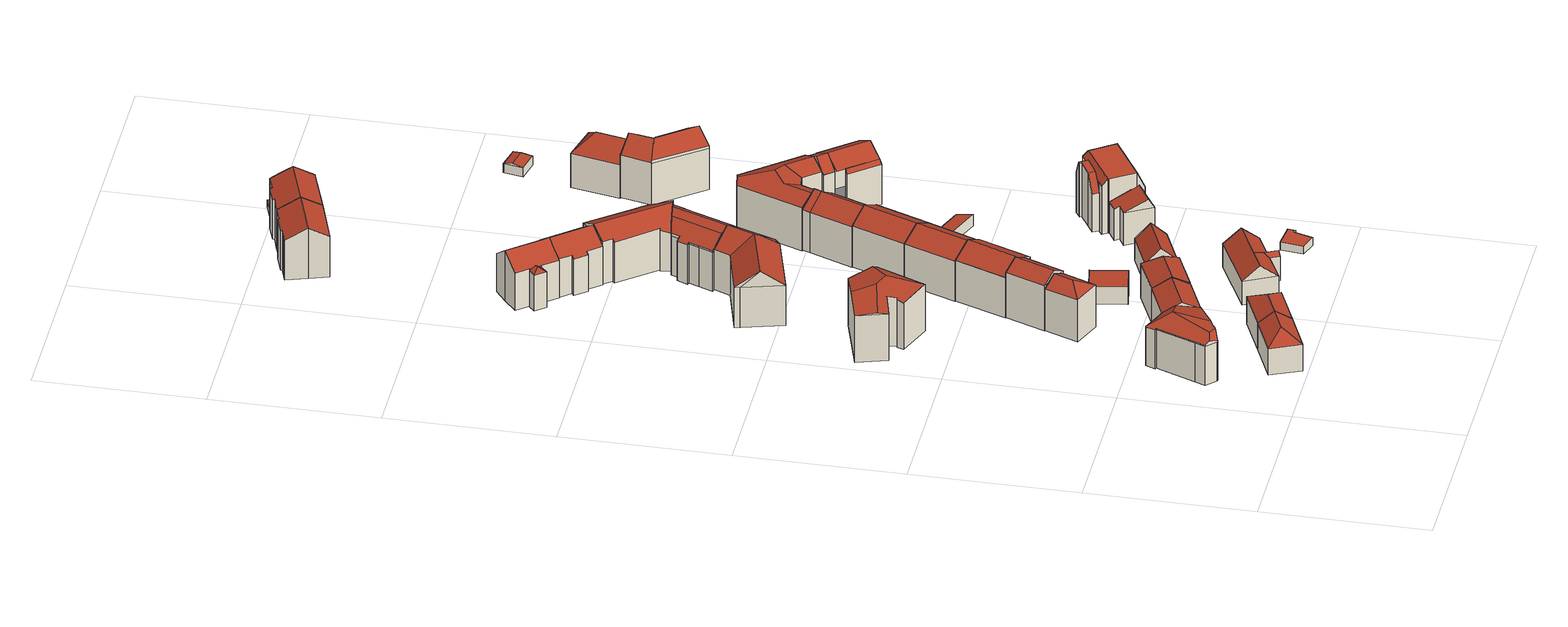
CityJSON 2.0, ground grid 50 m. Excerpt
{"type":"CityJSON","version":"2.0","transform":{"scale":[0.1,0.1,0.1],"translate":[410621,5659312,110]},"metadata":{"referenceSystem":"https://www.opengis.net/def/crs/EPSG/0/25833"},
"CityObjects":{
"building1":{"type":"Building","attributes":{"Dachtyp_tdc":"tdcHipAndGableRoof","Gemeindeschluessel":14612000,"Dachneigung":33.4,"QualitaetDacherkennung":69,"Geometrietyp2DReferenz":"3000","measuredHeight":12.12,"function":"31001_9998","roofType":"5000"},"geometry":[{"type":"Solid","lod":"2","boundaries":[[[[0,1,2,3]],[[1,4,5,2]],[[4,6,7,5]],[[6,0,3,7]],[[4,1,8]],[[0,6,9]],[[1,0,9,8]],[[6,4,8,9]],[[3,2,5,7]]]],"semantics":{"surfaces":[{"type":"WallSurface"},{"type":"RoofSurface"},{"type":"GroundSurface"}],"values":[[0,0,0,0,1,0,1,1,2]]}}]},
"building2":{"type":"Building","attributes":{"Dachtyp_tdc":"tdcFreeFormRoof","Gemeindeschluessel":14612000,"Dachneigung":33.55,"QualitaetDacherkennung":34,"Geometrietyp2DReferenz":"3000","measuredHeight":16.6,"function":"31001_9998","roofType":"5000"},"geometry":[{"type":"Solid","lod":"2","boundaries":[[[[10,11,12,13]],[[11,14,15,12]],[[14,16,17,15]],[[16,18,19,17]],[[18,20,21,19]],[[22,11,23,24,25,26,27]],[[28,22,27,29]],[[30,31,32,33,34]],[[35,36,37,38,39,30,34,26,25]],[[33,40,41,29,27,26,34]],[[14,28,29,41,16]],[[16,41,40,18]],[[18,40,33,32,20]],[[42,31,30,39,43]],[[43,39,38,44]],[[44,38,37,45]],[[45,37,36]],[[20,32,31,42]],[[11,22,28,14]],[[46,24,23,10]],[[35,25,24,46]],[[10,23,11]],[[21,47,48,49,50,51,52,53,13,12,15,17,19]],[[20,42,47,21]],[[42,43,48,47]],[[43,44,49,48]],[[44,45,50,49]],[[45,36,51,50]],[[36,35,52,51]],[[35,46,53,52]],[[46,10,13,53]]]],"semantics":{"surfaces":[{"type":"WallSurface"},{"type":"RoofSurface"},{"type":"GroundSurface"}],"values":[[0,0,0,0,0,1,1,1,1,1,0,0,0,0,0,0,0,0,0,0,0,0,2,0,0,0,0,0,0,0,0]]}}]},
"building3":{"type":"Building","attributes":{"Dachtyp_tdc":"tdcHipAndGableRoof","Gemeindeschluessel":14612000,"Dachneigung":33.02,"QualitaetDacherkennung":75,"Geometrietyp2DReferenz":"3000","measuredHeight":12.19,"function":"31001_9998","roofType":"5000"},"geometry":[{"type":"Solid","lod":"2","boundaries":[[[[6,54,55,56]],[[54,57,58,55]],[[57,0,59,58]],[[0,6,56,59]],[[57,54,60]],[[6,0,61]],[[54,6,61,60]],[[0,57,60,61]],[[56,55,58,59]]]],"semantics":{"surfaces":[{"type":"WallSurface"},{"type":"RoofSurface"},{"type":"GroundSurface"}],"values":[[0,0,0,0,1,0,1,1,2]]}}]},
"building4":{"type":"Building","attributes":{"Dachtyp_tdc":"tdcGableRoof","Gemeindeschluessel":14612000,"Dachneigung":27.95,"QualitaetDacherkennung":67,"Geometrietyp2DReferenz":"3000","measuredHeight":14.85,"function":"31001_9998","roofType":"3100"},"geometry":[{"type":"Solid","lod":"2","boundaries":[[[[62,63,64]],[[65,62,64,66]],[[63,67,66,64]],[[68,69,70,71]],[[67,65,66]],[[62,65,69,68]],[[65,67,70,69]],[[67,63,71,70]],[[63,62,68,71]]]],"semantics":{"surfaces":[{"type":"WallSurface"},{"type":"RoofSurface"},{"type":"GroundSurface"}],"values":[[0,1,1,2,0,0,0,0,0]]}}]},
"building5":{"type":"Building","attributes":{"Dachtyp_tdc":"tdcHipAndGableRoof","Gemeindeschluessel":14612000,"Dachneigung":29.93,"QualitaetDacherkennung":56,"Geometrietyp2DReferenz":"3000","measuredHeight":16.65,"function":"31001_9998","roofType":"5000"},"geometry":[{"type":"Solid","lod":"2","boundaries":[[[[72,73,74,75]],[[73,76,77,74]],[[76,78,79,77]],[[78,72,75,79]],[[76,73,80]],[[72,78,81]],[[73,72,81,80]],[[78,76,80,81]],[[75,74,77,79]]]],"semantics":{"surfaces":[{"type":"WallSurface"},{"type":"RoofSurface"},{"type":"GroundSurface"}],"values":[[0,0,0,0,1,0,1,1,2]]}}]},
"building6":{"type":"Building","attributes":{"Dachtyp_tdc":"tdcFreeFormRoof","Gemeindeschluessel":14612000,"Dachneigung":14.81,"QualitaetDacherkennung":18,"Geometrietyp2DReferenz":"3000","measuredHeight":17.98,"function":"31001_9998","roofType":"5000"},"geometry":[{"type":"Solid","lod":"2","boundaries":[[[[82,83,84,85]],[[83,86,87,84]],[[86,88,89,87]],[[88,90,91,89]],[[90,92,93,91]],[[92,94,95,93]],[[94,96,97,95]],[[96,98,99,97]],[[98,82,85,99]],[[100,101,102,92]],[[98,96,103,104,105]],[[101,100,90,88,86,83,82,105,104]],[[103,94,102,101,104]],[[92,90,100]],[[82,98,105]],[[94,92,102]],[[96,94,103]],[[85,84,87,89,91,93,95,97,99]]]],"semantics":{"surfaces":[{"type":"WallSurface"},{"type":"RoofSurface"},{"type":"GroundSurface"}],"values":[[0,0,0,0,0,0,0,0,0,1,1,1,1,0,0,0,0,2]]}}]},
"building7":{"type":"Building","attributes":{"Dachtyp_tdc":"tdcHipAndGableRoof","Gemeindeschluessel":14612000,"Dachneigung":28.29,"QualitaetDacherkennung":66,"Geometrietyp2DReferenz":"3000","measuredHeight":14.47,"function":"31001_9998","roofType":"5000"},"geometry":[{"type":"Solid","lod":"2","boundaries":[[[[106,107,108,109]],[[107,110,111,108]],[[110,112,113,111]],[[112,106,109,113]],[[110,107,114]],[[106,112,115]],[[107,106,115,114]],[[112,110,114,115]],[[109,108,111,113]]]],"semantics":{"surfaces":[{"type":"WallSurface"},{"type":"RoofSurface"},{"type":"GroundSurface"}],"values":[[0,0,0,0,1,0,1,1,2]]}}]},
"building8":{"type":"Building","attributes":{"Dachtyp_tdc":"tdcGableRoof","Gemeindeschluessel":14612000,"Dachneigung":30.73,"QualitaetDacherkennung":72,"Geometrietyp2DReferenz":"3000","measuredHeight":17.74,"function":"31001_9998","roofType":"3100"},"geometry":[{"type":"Solid","lod":"2","boundaries":[[[[116,117,118,119]],[[117,120,121,118]],[[120,122,123,121]],[[122,116,119,123]],[[120,117,124]],[[116,122,125]],[[117,116,125,124]],[[122,120,124,125]],[[119,118,121,123]]]],"semantics":{"surfaces":[{"type":"WallSurface"},{"type":"RoofSurface"},{"type":"GroundSurface"}],"values":[[0,0,0,0,0,0,1,1,2]]}}]},
"building9":{"type":"Building","attributes":{"Dachtyp_tdc":"tdcPolyFlatRoof","Gemeindeschluessel":14612000,"Dachneigung":3.08,"QualitaetDacherkennung":82,"Geometrietyp2DReferenz":"3000","measuredHeight":6.21,"function":"31001_9998","roofType":"2100"},"geometry":[{"type":"Solid","lod":"2","boundaries":[[[[126,127,128,129]],[[127,130,131,128]],[[130,132,133,131]],[[132,134,135,133]],[[134,136,137,135]],[[136,138,139,137]],[[138,126,129,139]],[[138,136,134,132,130,127,126]],[[129,128,131,133,135,137,139]]]],"semantics":{"surfaces":[{"type":"WallSurface"},{"type":"RoofSurface"},{"type":"GroundSurface"}],"values":[[0,0,0,0,0,0,0,1,2]]}}]},
"building10":{"type":"Building","attributes":{"Dachtyp_tdc":"tdcFreeFormRoof","Gemeindeschluessel":14612000,"Dachneigung":27.93,"QualitaetDacherkennung":67,"Geometrietyp2DReferenz":"3000","measuredHeight":16.83,"function":"31001_9998","roofType":"5000"},"geometry":[{"type":"Solid","lod":"2","boundaries":[[[[140,141,142,143]],[[141,144,145,142]],[[144,146,147,145]],[[146,148,149,147]],[[148,140,143,149]],[[150,151,152,153,154]],[[153,152,146,155]],[[144,155,146]],[[141,154,153,155,144]],[[140,150,154,141]],[[148,151,150,140]],[[146,152,151,148]],[[143,142,145,147,149]]]],"semantics":{"surfaces":[{"type":"WallSurface"},{"type":"RoofSurface"},{"type":"GroundSurface"}],"values":[[0,0,0,0,0,1,1,0,0,0,0,0,2]]}}]},
"building11":{"type":"Building","attributes":{"Dachtyp_tdc":"tdcFreeFormRoof","Gemeindeschluessel":14612000,"Dachneigung":38.77,"QualitaetDacherkennung":65,"Geometrietyp2DReferenz":"3000","measuredHeight":12.15,"function":"31001_9998","roofType":"5000"},"geometry":[{"type":"Solid","lod":"2","boundaries":[[[[156,157,158,159]],[[157,160,161,158]],[[160,162,163,161]],[[162,164,165,163]],[[164,166,167,165]],[[166,168,169,167]],[[168,170,171,169]],[[170,156,159,171]],[[172,170,168]],[[173,174,172,168,166]],[[173,166,164]],[[175,174,173,164,162]],[[176,175,162,160]],[[176,160,157]],[[174,175,176,157,156]],[[172,174,156,170]],[[159,158,161,163,165,167,169,171]]]],"semantics":{"surfaces":[{"type":"WallSurface"},{"type":"RoofSurface"},{"type":"GroundSurface"}],"values":[[0,0,0,0,0,0,0,0,0,1,0,1,1,0,1,1,2]]}}]},
"building12":{"type":"Building","attributes":{"Dachtyp_tdc":"tdcPolyFlatRoof","Gemeindeschluessel":14612000,"Dachneigung":4.26,"QualitaetDacherkennung":83,"Geometrietyp2DReferenz":"3000","measuredHeight":2.55,"function":"31001_9998","roofType":"2100"},"geometry":[{"type":"Solid","lod":"2","boundaries":[[[[177,178,179,180]],[[178,181,182,179]],[[181,183,184,182]],[[183,185,186,184]],[[185,177,180,186]],[[185,183,181,178,177]],[[180,179,182,184,186]]]],"semantics":{"surfaces":[{"type":"WallSurface"},{"type":"RoofSurface"},{"type":"GroundSurface"}],"values":[[0,0,0,0,0,1,2]]}}]},
"building13":{"type":"Building","attributes":{"Dachtyp_tdc":"tdcFreeFormRoof","Gemeindeschluessel":14612000,"Dachneigung":34.6,"QualitaetDacherkennung":43,"Geometrietyp2DReferenz":"3000","measuredHeight":18.23,"function":"31001_9998","roofType":"5000"},"geometry":[{"type":"Solid","lod":"2","boundaries":[[[[187,188,189,190]],[[188,191,192,189]],[[191,193,194,192]],[[193,195,196,194]],[[195,197,198,196]],[[197,199,200,198]],[[199,201,202,200]],[[201,187,190,202]],[[201,203,187]],[[203,201,199]],[[204,205,203,199,197]],[[204,197,195]],[[206,207,205,204,195,193]],[[206,193,191]],[[207,206,191,188]],[[203,205,207,188,187]],[[190,189,192,194,196,198,200,202]]]],"semantics":{"surfaces":[{"type":"WallSurface"},{"type":"RoofSurface"},{"type":"GroundSurface"}],"values":[[0,0,0,0,0,0,0,0,0,0,1,1,1,0,1,1,2]]}}]},
"building14":{"type":"Building","attributes":{"Dachtyp_tdc":"tdcGableRoof","Gemeindeschluessel":14612000,"Dachneigung":44.92,"QualitaetDacherkennung":70,"Geometrietyp2DReferenz":"3000","measuredHeight":11.71,"function":"31001_9998","roofType":"3100"},"geometry":[{"type":"Solid","lod":"2","boundaries":[[[[208,209,210,211]],[[209,212,213,210]],[[212,214,215,213]],[[214,208,211,215]],[[212,209,216]],[[208,214,217]],[[209,208,217,216]],[[214,212,216,217]],[[211,210,213,215]]]],"semantics":{"surfaces":[{"type":"WallSurface"},{"type":"RoofSurface"},{"type":"GroundSurface"}],"values":[[0,0,0,0,0,0,1,1,2]]}}]},
"building15":{"type":"Building","attributes":{"Dachtyp_tdc":"tdcGableRoof","Gemeindeschluessel":14612000,"Dachneigung":28.31,"QualitaetDacherkennung":84,"Geometrietyp2DReferenz":"3000","measuredHeight":16.74,"function":"31001_9998","roofType":"3100"},"geometry":[{"type":"Solid","lod":"2","boundaries":[[[[218,148,219,220]],[[148,221,222,219]],[[221,223,224,222]],[[223,218,220,224]],[[221,148,225]],[[218,223,226]],[[148,218,226,225]],[[223,221,225,226]],[[220,219,222,224]]]],"semantics":{"surfaces":[{"type":"WallSurface"},{"type":"RoofSurface"},{"type":"GroundSurface"}],"values":[[0,0,0,0,0,0,1,1,2]]}}]},
"building16":{"type":"Building","attributes":{"Gemeindeschluessel":14612000,"Geometrietyp2DReferenz":"3000","function":"31001_9998","roofType":"9999"},"children":["building16-1","building16-2"]},
"building16-1":{"type":"BuildingPart","attributes":{"Dachtyp_tdc":"tdcHipAndGableRoof","Dachneigung":31.52,"QualitaetDacherkennung":67,"Geometrietyp2DReferenz":"3000","measuredHeight":13.16,"roofType":"5000"},"parents":["building16"],"geometry":[{"type":"MultiSurface","lod":"2","boundaries":[[[227,228,229,230]],[[228,231,232,229]],[[231,233,234,232]],[[231,228,235]],[[228,227,236,237,235]],[[233,231,235,237,238]],[[230,229,232,234]]],"semantics":{"surfaces":[{"type":"WallSurface"},{"type":"RoofSurface"},{"type":"GroundSurface"}],"values":[0,0,0,1,1,1,2]}}]},
"building16-2":{"type":"BuildingPart","attributes":{"Dachtyp_tdc":"tdcGableRoof","Dachneigung":37.47,"QualitaetDacherkennung":76,"Geometrietyp2DReferenz":"3000","measuredHeight":16.83,"roofType":"3100"},"parents":["building16"],"geometry":[{"type":"MultiSurface","lod":"2","boundaries":[[[239,234,233]],[[239,240,241,234]],[[240,242,243,241]],[[242,244,245,243]],[[244,246,247,245]],[[246,248,249,247]],[[248,250,251,249]],[[250,252,230,251]],[[234,241,243,245,247,249,251,230]],[[252,227,230]],[[248,246,244,242]],[[242,240,239,238,236,252,250,248]]],"semantics":{"surfaces":[{"type":"WallSurface"},{"type":"GroundSurface"},{"type":"RoofSurface"}],"values":[0,0,0,0,0,0,0,0,1,0,2,2]}}]},
"building17":{"type":"Building","attributes":{"Gemeindeschluessel":14612000,"Dachneigung":90,"Dachorientierung":0,"MittlereTraufHoehe":116.15,"QualitaetDacherkennung":95,"ObjektHoehe":2.66,"BodenHoehe":113.49,"Geometrietyp2DReferenz":"3000","AbsoluteHoehe":116.15,"Dachflaeche":44.88,"measuredHeight":2.66,"function":"31001_9998","roofType":"1000","storeysAboveGround":1},"geometry":[{"type":"MultiSurface","lod":"2","boundaries":[[[253,254,255,256]],[[254,257,258,255]],[[257,259,260,258]],[[259,261,262,260]],[[261,263,264,262]],[[263,253,256,264]],[[263,261,259,257,254,253]],[[256,255,258,260,262,264]]],"semantics":{"surfaces":[{"type":"WallSurface"},{"type":"RoofSurface"},{"type":"GroundSurface"}],"values":[0,0,0,0,0,0,1,2]}}]},
"building18":{"type":"Building","attributes":{"Dachtyp_tdc":"tdcFreeFormRoof","Gemeindeschluessel":14612000,"Dachneigung":30.37,"QualitaetDacherkennung":83,"Geometrietyp2DReferenz":"3000","measuredHeight":17.14,"function":"31001_9998","roofType":"5000"},"geometry":[{"type":"Solid","lod":"2","boundaries":[[[[265,218,266,267]],[[218,268,269,266]],[[268,270,271,269]],[[270,265,267,271]],[[265,272,273,218]],[[273,272,270,268]],[[268,218,273]],[[265,270,272]],[[267,266,269,271]]]],"semantics":{"surfaces":[{"type":"WallSurface"},{"type":"RoofSurface"},{"type":"GroundSurface"}],"values":[[0,0,0,0,1,1,0,0,2]]}}]},
"building19":{"type":"Building","attributes":{"Gemeindeschluessel":14612000,"Dachtyp_tdc":"tdcFreeFormRoof","Dachneigung":34.22,"QualitaetDacherkennung":76,"Geometrietyp2DReferenz":"3000","measuredHeight":16.66,"function":"31001_9998","roofType":"5000"},"geometry":[{"type":"Solid","lod":"2","boundaries":[[[[274,275,276,277]],[[275,278,279,276]],[[278,280,281,279]],[[280,282,283,281]],[[282,284,285,283]],[[284,286,287,285]],[[286,288,289,287]],[[288,274,277,289]],[[275,274,288,286,284,290,291,278]],[[290,282,280,291]],[[280,278,291]],[[284,282,290]],[[277,276,279,281,283,285,287,289]]]],"semantics":{"surfaces":[{"type":"WallSurface"},{"type":"RoofSurface"},{"type":"GroundSurface"}],"values":[[0,0,0,0,0,0,0,0,1,1,0,0,2]]}}]},
"building20":{"type":"Building","attributes":{"Dachtyp_tdc":"tdcFreeFormRoof","Gemeindeschluessel":14612000,"Dachneigung":32.09,"QualitaetDacherkennung":56,"Geometrietyp2DReferenz":"3000","measuredHeight":16.91,"function":"31001_9998","roofType":"5000"},"geometry":[{"type":"Solid","lod":"2","boundaries":[[[[292,293,294,295]],[[293,296,297,294]],[[296,298,299,297]],[[298,300,301,299]],[[300,302,303,301]],[[302,304,305,303]],[[304,306,307,305]],[[306,308,309,307]],[[308,310,311,309]],[[310,312,313,311]],[[312,314,315,313]],[[314,316,317,315]],[[316,318,319,317]],[[318,320,321,319]],[[320,322,323,321]],[[322,324,325,323]],[[324,326,327,325]],[[326,292,295,327]],[[328,329,298,296,330,331,332,333,334,335,336]],[[337,338,339,340,193,341,342,343]],[[339,344,335,334,340]],[[306,335,344,308]],[[308,344,339,310]],[[314,337,343,316]],[[316,343,342,318]],[[318,342,341,320]],[[320,341,193,322]],[[322,193,340,334,333,324]],[[310,339,338,312]],[[312,338,337,314]],[[304,336,335,306]],[[324,333,332,326]],[[326,332,331,292]],[[292,331,330,293]],[[293,330,296]],[[300,329,328,302]],[[298,329,300]],[[302,328,336,304]],[[295,294,297,299,301,303,305,307,309,311,313,315,317,319,321,323,325,327]]]],"semantics":{"surfaces":[{"type":"WallSurface"},{"type":"RoofSurface"},{"type":"GroundSurface"}],"values":[[0,0,0,0,0,0,0,0,0,0,0,0,0,0,0,0,0,0,1,1,1,0,0,0,0,0,0,0,0,0,0,0,0,0,0,0,0,0,2]]}}]},
"building21":{"type":"Building","attributes":{"Dachtyp_tdc":"tdcFreeFormRoof","Gemeindeschluessel":14612000,"Dachneigung":22.14,"QualitaetDacherkennung":55,"Geometrietyp2DReferenz":"3000","measuredHeight":13.79,"function":"31001_9998","roofType":"5000"},"geometry":[{"type":"Solid","lod":"2","boundaries":[[[[345,346,347,348]],[[346,349,350,347]],[[349,351,352,350]],[[351,353,354,352]],[[353,355,356,354]],[[355,357,358,356]],[[357,359,360,358]],[[359,345,348,360]],[[346,345,359,357,361,362]],[[362,361,355,353,351,349]],[[349,346,362]],[[357,355,361]],[[348,347,350,352,354,356,358,360]]]],"semantics":{"surfaces":[{"type":"WallSurface"},{"type":"RoofSurface"},{"type":"GroundSurface"}],"values":[[0,0,0,0,0,0,0,0,1,1,0,0,2]]}}]},
"building22":{"type":"Building","attributes":{"Dachtyp_tdc":"tdcFreeFormRoof","Gemeindeschluessel":14612000,"Dachneigung":27.54,"QualitaetDacherkennung":57,"Geometrietyp2DReferenz":"3000","measuredHeight":17.07,"function":"31001_9998","roofType":"5000"},"geometry":[{"type":"Solid","lod":"2","boundaries":[[[[363,364,365,366]],[[364,367,368,365]],[[367,369,370,368]],[[369,371,372,370]],[[371,373,374,372]],[[373,375,376,374]],[[375,377,378,376]],[[377,379,380,378]],[[379,381,382,380]],[[381,383,384,382]],[[383,385,386,384]],[[385,387,388,386]],[[387,363,366,388]],[[373,371,369,389,390,381,379,377,375]],[[364,363,387,385,383,390,389,367]],[[369,367,389]],[[383,381,390]],[[366,365,368,370,372,374,376,378,380,382,384,386,388]]]],"semantics":{"surfaces":[{"type":"WallSurface"},{"type":"RoofSurface"},{"type":"GroundSurface"}],"values":[[0,0,0,0,0,0,0,0,0,0,0,0,0,1,1,0,0,2]]}}]},
"building23":{"type":"Building","attributes":{"Gemeindeschluessel":14612000,"Geometrietyp2DReferenz":"3000","function":"31001_9998","roofType":"9999"},"children":["building23-1","building23-2"]},
"building23-1":{"type":"BuildingPart","attributes":{"Dachtyp_tdc":"tdcGableRoof","Dachneigung":31.13,"QualitaetDacherkennung":60,"Geometrietyp2DReferenz":"3000","measuredHeight":17.16,"roofType":"3100"},"parents":["building23"],"geometry":[{"type":"MultiSurface","lod":"2","boundaries":[[[391,392,393,394]],[[392,395,396,393]],[[392,391,397]],[[391,398,399,400,397]],[[395,392,397,400,401,402]],[[403,394,393,396]],[[391,394,403,398]]],"semantics":{"surfaces":[{"type":"WallSurface"},{"type":"RoofSurface"},{"type":"GroundSurface"}],"values":[0,0,0,1,1,2,0]}}]},
"building23-2":{"type":"BuildingPart","attributes":{"Dachtyp_tdc":"tdcGableRoof","Dachneigung":31.51,"QualitaetDacherkennung":77,"Geometrietyp2DReferenz":"3000","measuredHeight":17.15,"roofType":"3100"},"parents":["building23"],"geometry":[{"type":"MultiSurface","lod":"2","boundaries":[[[404,405,406,407]],[[405,398,403,406]],[[408,409,410,396,395]],[[409,404,407,410]],[[411,412,401,399,413,414]],[[405,413,399,398]],[[404,414,413,405]],[[409,411,414,404]],[[408,412,411,409]],[[407,406,403,396,410]]],"semantics":{"surfaces":[{"type":"WallSurface"},{"type":"RoofSurface"},{"type":"GroundSurface"}],"values":[0,0,0,0,1,1,0,0,0,2]}}]},
"building24":{"type":"Building","attributes":{"Dachtyp_tdc":"tdcPolyFlatRoof","Gemeindeschluessel":14612000,"Dachneigung":3.31,"QualitaetDacherkennung":75,"Geometrietyp2DReferenz":"3000","measuredHeight":3.81,"function":"31001_9998","roofType":"2100"},"geometry":[{"type":"Solid","lod":"2","boundaries":[[[[415,416,417,418]],[[416,419,420,417]],[[419,421,422,420]],[[421,415,418,422]],[[421,419,416,415]],[[418,417,420,422]]]],"semantics":{"surfaces":[{"type":"WallSurface"},{"type":"RoofSurface"},{"type":"GroundSurface"}],"values":[[0,0,0,0,1,2]]}}]},
"building25":{"type":"Building","attributes":{"Gemeindeschluessel":14612000,"Geometrietyp2DReferenz":"3000","function":"31001_9998","roofType":"9999"},"children":["building25-1","building25-2"]},
"building25-1":{"type":"BuildingPart","attributes":{"Dachtyp_tdc":"tdcCutGableRoof","Dachneigung":2,"QualitaetDacherkennung":59,"Geometrietyp2DReferenz":"3000","measuredHeight":18.13,"roofType":"9999"},"parents":["building25"],"geometry":[{"type":"MultiSurface","lod":"2","boundaries":[[[423,424,425,426]],[[424,427,425]],[[428,429,430,431,432]],[[429,433,434,430]],[[433,435,436,434]],[[435,437,438,436]],[[437,439,440,438]],[[439,441,442,440]],[[441,443,444,442]],[[443,445,446,444]],[[445,423,426,446]],[[441,439,437,435,433]],[[429,428,447,448,449,450,424,423,445]],[[433,429,445,443,441]],[[426,425,451,452,431,430,434,436,438,440,442,444,446]]],"semantics":{"surfaces":[{"type":"WallSurface"},{"type":"RoofSurface"},{"type":"GroundSurface"}],"values":[0,0,0,0,0,0,0,0,0,0,0,1,1,1,2]}}]},
"building25-2":{"type":"BuildingPart","attributes":{"Dachtyp_tdc":"tdcCutGableRoof","Dachneigung":69.18,"QualitaetDacherkennung":26,"Geometrietyp2DReferenz":"3000","measuredHeight":17.78,"roofType":"9999"},"parents":["building25"],"geometry":[{"type":"MultiSurface","lod":"2","boundaries":[[[453,454,455,456]],[[454,457,458,455]],[[457,459,460,458]],[[459,432,431,460]],[[427,461,462,425]],[[461,463,464,462]],[[463,465,466,464]],[[465,467,468,466]],[[467,453,456,468]],[[463,461,427,450,469]],[[470,447,432,459,457,454,453]],[[469,470,453,467,465,463]],[[456,455,458,460,431,452,451,425,462,464,466,468]]],"semantics":{"surfaces":[{"type":"WallSurface"},{"type":"RoofSurface"},{"type":"GroundSurface"}],"values":[0,0,0,0,0,0,0,0,0,1,1,1,2]}}]},
"building26":{"type":"Building","attributes":{"Dachtyp_tdc":"tdcGableRoof","Gemeindeschluessel":14612000,"Dachneigung":27.38,"QualitaetDacherkennung":75,"Geometrietyp2DReferenz":"3000","measuredHeight":16.71,"function":"31001_9998","roofType":"3100"},"geometry":[{"type":"Solid","lod":"2","boundaries":[[[[471,472,473,474]],[[472,475,476,473]],[[475,477,478,476]],[[477,479,480,478]],[[479,481,482,480]],[[481,483,484,482]],[[483,485,486,484]],[[485,487,488,486]],[[487,489,490,488]],[[489,491,492,490]],[[491,493,494,492]],[[493,471,474,494]],[[489,487,485,483,481,479,477,475,472,471]],[[471,493,491,489]],[[474,473,476,478,480,482,484,486,488,490,492,494]]]],"semantics":{"surfaces":[{"type":"WallSurface"},{"type":"RoofSurface"},{"type":"GroundSurface"}],"values":[[0,0,0,0,0,0,0,0,0,0,0,0,1,1,2]]}}]},
"building27":{"type":"Building","attributes":{"Dachtyp_tdc":"tdcFreeFormRoof","Gemeindeschluessel":14612000,"Dachneigung":24.98,"QualitaetDacherkennung":37,"Geometrietyp2DReferenz":"3000","measuredHeight":17.89,"function":"31001_9998","roofType":"5000"},"geometry":[{"type":"Solid","lod":"2","boundaries":[[[[495,496,497,498]],[[496,499,500,497]],[[499,501,502,500]],[[501,503,504,502]],[[503,505,506,504]],[[505,507,508,506]],[[507,509,510,508]],[[509,495,498,510]],[[511,509,507]],[[512,513,514,511,507,505]],[[512,505,503]],[[513,512,503,501]],[[515,514,513,501,499]],[[516,515,499,496]],[[516,496,495]],[[511,514,515,516,495,509]],[[498,497,500,502,504,506,508,510]]]],"semantics":{"surfaces":[{"type":"WallSurface"},{"type":"RoofSurface"},{"type":"GroundSurface"}],"values":[[0,0,0,0,0,0,0,0,0,1,0,1,1,1,0,1,2]]}}]},
"building28":{"type":"Building","attributes":{"Gemeindeschluessel":14612000,"Geometrietyp2DReferenz":"3000","function":"31001_9998","roofType":"9999"},"children":["building28-1","building28-2","building28-3"]},
"building28-1":{"type":"BuildingPart","attributes":{"Dachtyp_tdc":"tdcGableRoof","Dachneigung":30.24,"QualitaetDacherkennung":66,"Geometrietyp2DReferenz":"3000","measuredHeight":17.59,"roofType":"3100"},"parents":["building28"],"geometry":[{"type":"MultiSurface","lod":"2","boundaries":[[[517,518,519,520]],[[518,521,522,519]],[[521,523,524,522]],[[525,517,520,526]],[[525,527,528,529,530,531,532]],[[521,530,529,533,534,523]],[[517,532,531,518]],[[525,532,517]],[[518,531,530,521]],[[520,519,522,524,526]]],"semantics":{"surfaces":[{"type":"WallSurface"},{"type":"RoofSurface"},{"type":"GroundSurface"}],"values":[0,0,0,0,1,1,0,0,0,2]}}]},
"building28-2":{"type":"BuildingPart","attributes":{"Dachtyp_tdc":"tdcGableRoof","Dachneigung":30.03,"QualitaetDacherkennung":69,"Geometrietyp2DReferenz":"3000","measuredHeight":17.49,"roofType":"3100"},"parents":["building28"],"geometry":[{"type":"MultiSurface","lod":"2","boundaries":[[[535,536,537,524,523]],[[536,538,539,537]],[[538,536,540]],[[541,542,538,540,533,528]],[[536,535,533,540]],[[539,543,544,526,524,537]]],"semantics":{"surfaces":[{"type":"WallSurface"},{"type":"RoofSurface"},{"type":"GroundSurface"}],"values":[0,0,0,1,1,2]}}]},
"building28-3":{"type":"BuildingPart","attributes":{"Dachtyp_tdc":"tdcPolyFlatRoof","Dachneigung":48.02,"QualitaetDacherkennung":39,"Geometrietyp2DReferenz":"3000","measuredHeight":14.51,"roofType":"2100"},"parents":["building28"],"geometry":[{"type":"MultiSurface","lod":"2","boundaries":[[[545,546,542,543,547]],[[548,549,539,538]],[[548,545,547,549]],[[548,538,546,545]],[[547,543,539,549]]],"semantics":{"surfaces":[{"type":"WallSurface"},{"type":"RoofSurface"},{"type":"GroundSurface"}],"values":[0,0,0,1,2]}}]},
"building29":{"type":"Building","attributes":{"Dachtyp_tdc":"tdcGableRoof","Gemeindeschluessel":14612000,"Dachneigung":27.87,"QualitaetDacherkennung":69,"Geometrietyp2DReferenz":"3000","measuredHeight":16.84,"function":"31001_9998","roofType":"3100"},"geometry":[{"type":"Solid","lod":"2","boundaries":[[[[550,551,552,553]],[[551,554,555,552]],[[554,556,557,555]],[[556,558,559,557]],[[558,560,561,559]],[[560,562,563,561]],[[562,564,565,563]],[[564,566,567,565]],[[566,491,568,567]],[[491,569,570,568]],[[569,487,571,570]],[[487,572,573,571]],[[572,550,553,573]],[[569,491,566,564,562]],[[562,560,558,556,554,551,550,572,487,569]],[[553,552,555,557,559,561,563,565,567,568,570,571,573]]]],"semantics":{"surfaces":[{"type":"WallSurface"},{"type":"RoofSurface"},{"type":"GroundSurface"}],"values":[[0,0,0,0,0,0,0,0,0,0,0,0,0,1,1,2]]}}]},
"building30":{"type":"Building","attributes":{"Dachtyp_tdc":"tdcPolyFlatRoof","Gemeindeschluessel":14612000,"Dachneigung":3.37,"QualitaetDacherkennung":67,"Geometrietyp2DReferenz":"3000","measuredHeight":2.73,"function":"31001_9998","roofType":"2100"},"geometry":[{"type":"Solid","lod":"2","boundaries":[[[[574,575,576,577]],[[575,578,579,576]],[[578,580,581,579]],[[580,574,577,581]],[[580,578,575,574]],[[577,576,579,581]]]],"semantics":{"surfaces":[{"type":"WallSurface"},{"type":"RoofSurface"},{"type":"GroundSurface"}],"values":[[0,0,0,0,1,2]]}}]},
"building31":{"type":"Building","attributes":{"Gemeindeschluessel":14612000,"Geometrietyp2DReferenz":"3000","function":"31001_9998","roofType":"9999"},"children":["building31-1","building31-2"]},
"building31-1":{"type":"BuildingPart","attributes":{"Dachtyp_tdc":"tdcPolyFlatRoof","Dachneigung":4.97,"QualitaetDacherkennung":80,"Geometrietyp2DReferenz":"3000","measuredHeight":2.73,"roofType":"2100"},"parents":["building31"],"geometry":[{"type":"MultiSurface","lod":"2","boundaries":[[[582,574,583,584]],[[574,580,585,586,583]],[[587,582,584,588,589]],[[587,580,574,582]],[[584,583,586,588]]],"semantics":{"surfaces":[{"type":"WallSurface"},{"type":"RoofSurface"},{"type":"GroundSurface"}],"values":[0,0,0,1,2]}}]},
"building31-2":{"type":"BuildingPart","attributes":{"Dachtyp_tdc":"tdcPolyFlatRoof","Dachneigung":3.04,"QualitaetDacherkennung":80,"Geometrietyp2DReferenz":"3000","measuredHeight":2.71,"roofType":"2100"},"parents":["building31"],"geometry":[{"type":"MultiSurface","lod":"2","boundaries":[[[585,590,591,586]],[[590,592,593,591]],[[592,594,595,593]],[[594,596,597,595]],[[596,598,599,597]],[[598,589,588,599]],[[589,598,596,594,592,590,585]],[[586,591,593,595,597,599,588]]],"semantics":{"surfaces":[{"type":"WallSurface"},{"type":"RoofSurface"},{"type":"GroundSurface"}],"values":[0,0,0,0,0,0,1,2]}}]},
"building32":{"type":"Building","attributes":{"Gemeindeschluessel":14612000,"Geometrietyp2DReferenz":"3000","function":"31001_9998","roofType":"9999"},"children":["building32-1","building32-2"]},
"building32-1":{"type":"BuildingPart","attributes":{"Dachtyp_tdc":"tdcGableRoof","Dachneigung":32.99,"QualitaetDacherkennung":72,"Geometrietyp2DReferenz":"3000","measuredHeight":18.02,"roofType":"3100"},"parents":["building32"],"geometry":[{"type":"MultiSurface","lod":"2","boundaries":[[[600,601,602,603,604]],[[601,605,606,602]],[[605,607,608,606]],[[605,601,609]],[[601,600,610,611,609]],[[607,605,609,611,612,613]],[[603,602,606,608]]],"semantics":{"surfaces":[{"type":"WallSurface"},{"type":"RoofSurface"},{"type":"GroundSurface"}],"values":[0,0,0,0,1,1,2]}}]},
"building32-2":{"type":"BuildingPart","attributes":{"Dachtyp_tdc":"tdcGableRoof","Dachneigung":30.43,"QualitaetDacherkennung":76,"Geometrietyp2DReferenz":"3000","measuredHeight":17.94,"roofType":"3100"},"parents":["building32"],"geometry":[{"type":"MultiSurface","lod":"2","boundaries":[[[614,604,603,615]],[[616,617,618,608,607]],[[617,619,620,618]],[[619,614,615,620]],[[621,622,619,623,624,612]],[[625,622,621,610,626]],[[614,625,626,600,604]],[[619,622,625,614]],[[616,624,623,617]],[[617,623,619]],[[615,603,608,618,620]]],"semantics":{"surfaces":[{"type":"WallSurface"},{"type":"RoofSurface"},{"type":"GroundSurface"}],"values":[0,0,0,0,1,1,0,0,0,0,2]}}]},
"building33":{"type":"Building","attributes":{"Dachtyp_tdc":"tdcHipAndGableRoof","Gemeindeschluessel":14612000,"Dachneigung":38.94,"QualitaetDacherkennung":79,"Geometrietyp2DReferenz":"3000","measuredHeight":16.08,"function":"31001_9998","roofType":"5000"},"geometry":[{"type":"Solid","lod":"2","boundaries":[[[[627,628,629,630]],[[628,631,632,629]],[[631,633,634,632]],[[633,635,636,634]],[[635,637,638,636]],[[637,639,640,638]],[[639,641,642,640]],[[641,643,644,642]],[[643,627,630,644]],[[639,637,645]],[[637,635,633,645]],[[633,631,628,627,643,641,639,645]],[[630,629,632,634,636,638,640,642,644]]]],"semantics":{"surfaces":[{"type":"WallSurface"},{"type":"RoofSurface"},{"type":"GroundSurface"}],"values":[[0,0,0,0,0,0,0,0,0,1,1,1,2]]}}]},
"building34":{"type":"Building","attributes":{"Dachtyp_tdc":"tdcHipAndGableRoof","Gemeindeschluessel":14612000,"Dachneigung":13.7,"QualitaetDacherkennung":62,"Geometrietyp2DReferenz":"3000","measuredHeight":3.78,"function":"31001_9998","roofType":"5000"},"geometry":[{"type":"Solid","lod":"2","boundaries":[[[[646,647,648,649]],[[647,650,651,648]],[[650,652,653,651]],[[652,646,649,653]],[[650,647,654]],[[646,652,655]],[[647,646,655,654]],[[652,650,654,655]],[[649,648,651,653]]]],"semantics":{"surfaces":[{"type":"WallSurface"},{"type":"RoofSurface"},{"type":"GroundSurface"}],"values":[[0,0,0,0,1,0,1,1,2]]}}]}
},
"vertices":[
[309,61,127],[183,6,127],[183,6,39],[309,61,39],[143,97,127],[143,97,39],[269,152,127],[269,152,39],[211,73,160],[289,107,160],
[170,426,164],[213,413,164],[213,413,35],[170,426,35],[258,312,164],[258,312,35],[129,250,164],[129,250,35],[131,248,164],[131,248,35],[95,231,164],[95,231,35],[228,378,183],[170,426,166],[171,428,165],[132,444,165],[164,374,201],[169,373,201],[258,312,165],[155,263,192],[75,250,177],[93,233,167],[95,231,165],[122,244,190],[97,254,190],[132,444,164],[120,414,164],[124,412,167],[76,292,168],[64,261,168],[131,248,190],[129,250,190],[93,233,164],[64,261,164],[76,292,164],[124,412,164],[171,428,164],[93,233,35],[64,261,35],[76,292,35],[124,412,35],[120,414,35],[132,444,35],[171,428,35],
[396,208,127],[396,208,38],[269,152,38],[437,117,126],[437,117,38],[309,61,38],[370,143,159],[289,107,159],
[379,366,161],[336,468,160],[358,415,190],[258,312,161],[236,360,190],[213,413,160],[379,366,41],[258,312,41],[213,413,41],[336,468,41],
[347,722,171],[306,621,171],[306,621,32],[347,722,32],[219,656,171],[219,656,32],[259,757,171],[259,757,32],[279,681,198],[302,739,198],
[99,1129,177],[106,1148,182],[106,1148,23],[99,1129,23],[113,1150,184],[113,1150,23],[105,1178,190],[105,1178,23],[35,1158,178],[35,1158,23],[8,1250,178],[8,1250,23],[193,1305,179],[193,1305,23],[267,1237,179],[267,1237,23],[206,1088,177],[206,1088,23],[25,1189,184],[143,1216,203],[105,1279,193],[255,1248,186],[192,1196,203],[205,1089,178],
[336,468,159],[459,523,159],[459,523,45],[336,468,45],[504,422,163],[504,422,45],[379,366,163],[379,366,45],[460,459,190],[359,414,190],
[395,841,179],[347,722,179],[347,722,30],[395,841,30],[259,757,180],[259,757,30],[307,878,180],[307,878,30],[302,739,207],[350,860,207],
[390,658,107],[468,672,112],[468,672,50],[390,658,50],[478,617,112],[478,617,50],[486,574,112],[486,574,50],[487,567,112],[487,567,50],[487,563,112],[487,563,50],[410,549,107],[410,549,50],
[420,831,162],[395,841,162],[395,841,28],[420,831,28],[307,878,162],[307,878,28],[367,1034,162],[367,1034,28],[482,988,162],[482,988,28],[420,831,166],[482,988,166],[428,1010,197],[365,853,197],[395,841,180],[307,878,163],
[647,200,116],[661,173,116],[661,173,37],[647,200,37],[634,160,116],[634,160,37],[620,187,116],[620,187,37],[536,144,116],[536,144,37],[488,239,116],[488,239,37],[670,330,116],[670,330,37],[718,236,116],[718,236,37],[694,283,158],[512,192,158],[576,224,158],[627,207,128],[647,167,128],
[486,574,73],[478,617,70],[478,617,48],[486,574,48],[506,622,70],[506,622,48],[516,573,74],[516,573,48],[487,567,74],[487,567,48],
[125,1617,152],[287,1661,152],[287,1661,19],[125,1617,19],[307,1711,152],[307,1711,19],[432,1661,152],[432,1661,19],[392,1553,152],[392,1553,19],[371,1536,152],[371,1536,19],[164,1478,152],[164,1478,19],[130,1601,152],[130,1601,19],[145,1547,202],[344,1587,191],[332,1600,201],[369,1686,198],[337,1604,199],
[685,494,117],[561,439,117],[561,439,44],[685,494,44],[525,523,115],[525,523,44],[648,577,115],[648,577,44],[543,481,161],[667,535,161],
[545,1146,162],[482,988,26],[545,1146,26],[367,1034,159],[367,1034,26],[429,1192,159],[429,1192,26],[427,1010,194],[489,1168,194],
[159,2173,129],[137,2155,129],[137,2155,11],[159,2173,11],[112,2185,130],[112,2185,11],[134,2204,130],[134,2204,11],[138,2181,142],[153,2180,135],[146,2188,142],[139,2197,135],
[134,2204,135],[105,2238,135],[105,2238,11],[149,2275,179],[149,2275,11],[192,2309,138],[192,2309,11],[280,2203,137],[280,2203,11],[238,2167,179],[238,2167,11],[194,2130,135],[194,2130,11],[159,2173,135],
[783,122,61],[792,191,61],[792,191,35],[783,122,35],[863,183,61],[863,183,35],[859,159,61],[859,159,35],[850,163,61],[850,163,35],[832,106,61],[832,106,35],
[608,1308,162],[545,1146,23],[608,1308,23],[429,1192,158],[429,1192,23],[492,1353,158],[492,1353,23],[551,1330,195],[488,1168,195],
[211,2092,132],[220,2099,140],[220,2099,12],[211,2092,12],[194,2130,140],[194,2130,12],[280,2203,140],[280,2203,12],[370,2097,140],[370,2097,12],[282,2023,139],[282,2023,12],[249,2063,139],[249,2063,12],[241,2057,132],[241,2057,12],[327,2060,178],[237,2167,178],
[317,1757,147],[330,1787,147],[330,1787,17],[317,1757,17],[323,1789,147],[323,1789,17],[336,1822,147],[336,1822,17],[350,1817,147],[350,1817,17],[361,1844,147],[361,1844,17],[385,1848,147],[385,1848,17],[406,1851,147],[406,1851,17],[444,1857,147],[444,1857,17],[451,1858,147],[451,1858,17],[509,1867,147],[509,1867,17],[514,1865,147],[514,1865,17],[501,1833,147],[501,1833,17],[500,1834,147],[500,1834,17],[497,1835,147],[497,1835,17],[432,1661,147],[432,1661,17],[307,1711,147],[307,1711,17],[300,1713,147],[300,1713,17],[361,1844,157],[350,1817,157],[330,1787,152],[317,1757,152],[300,1713,152],[307,1711,156],[345,1696,184],[406,1851,184],[385,1848,171],[514,1865,151],[509,1867,155],[451,1858,187],[381,1682,187],[497,1835,154],[500,1834,152],[501,1833,151],[444,1857,186],
[842,584,139],[779,546,139],[779,546,33],[842,584,33],[732,625,141],[732,625,33],[762,643,141],[762,643,33],[753,657,135],[753,657,33],[790,678,135],[790,678,33],[845,587,141],[845,587,33],[841,585,141],[841,585,33],[836,602,171],[769,562,171],
[294,1992,149],[302,1999,155],[302,1999,14],[294,1992,14],[282,2023,155],[282,2023,14],[370,2097,153],[370,2097,14],[476,1963,152],[476,1963,14],[480,1966,150],[480,1966,14],[500,1939,150],[500,1939,14],[497,1937,152],[497,1937,14],[502,1902,161],[502,1902,14],[509,1867,169],[509,1867,14],[385,1848,140],[385,1848,14],[380,1879,149],[380,1879,14],[385,1880,152],[385,1880,14],[324,2058,184],[475,1862,184],
[553,1508,155],[644,1472,154],[644,1472,21],[553,1508,21],[636,1450,154],[636,1450,21],[610,1485,192],[544,1485,155],[600,1463,192],[601,1463,192],[603,1462,190],[635,1450,155],[544,1485,21],
[601,1311,155],[492,1353,155],[492,1353,21],[601,1311,21],[636,1450,155],[652,1443,155],[652,1443,21],[652,1443,157],[636,1450,167],[549,1331,192],[601,1311,156],
[757,1109,60],[763,1061,62],[763,1061,24],[757,1109,24],[650,1106,62],[650,1106,24],[665,1145,60],[665,1145,24],
[778,698,192],[795,708,193],[795,708,32],[778,698,32],[795,708,157],[916,779,195],[925,765,210],[925,765,32],[916,779,32],[916,779,91],[971,692,213],[971,692,32],[983,673,164],[983,673,32],[845,586,159],[845,586,32],[845,587,161],[845,587,32],[832,607,213],[832,607,32],[790,678,211],[790,678,32],[788,681,210],[788,681,32],[882,759,194],[877,756,194],[823,725,193],[814,719,193],[823,725,32],[877,756,32],
[862,780,210],[876,789,167],[876,789,32],[862,780,32],[883,778,167],[883,778,32],[907,793,91],[907,793,32],[784,726,157],[784,726,32],[812,743,210],[812,743,32],[857,770,210],[857,770,32],[854,775,210],[854,775,32],[823,725,210],[877,756,210],
[168,2842,170],[147,2905,135],[147,2905,3],[168,2842,3],[154,2907,135],[154,2907,3],[167,2912,135],[167,2912,3],[197,2922,135],[197,2922,3],[196,2926,133],[196,2926,3],[253,2946,133],[253,2946,3],[254,2941,135],[254,2941,3],[300,2957,135],[300,2957,3],[322,2894,170],[322,2894,3],[342,2835,138],[342,2835,3],[188,2784,138],[188,2784,3],
[823,1552,161],[746,1490,161],[746,1490,18],[823,1552,18],[706,1539,161],[706,1539,18],[668,1533,161],[668,1533,18],[644,1472,161],[644,1472,18],[553,1508,161],[553,1508,18],[632,1710,161],[632,1710,18],[684,1719,161],[684,1719,18],[658,1714,172],[598,1490,184],[632,1576,184],[675,1611,197],[726,1592,184],[784,1521,184],
[738,1483,156],[746,1490,156],[746,1490,19],[738,1483,19],[823,1552,156],[823,1552,19],[845,1525,156],[845,1525,19],[760,1456,156],[760,1456,19],[766,1460,163],[789,1479,190],[793,1483,195],[771,1510,195],[746,1490,166],[738,1483,157],[794,1484,194],[844,1525,157],
[845,1525,157],[932,1420,157],[932,1420,19],[839,1343,164],[839,1343,19],[881,1378,194],[752,1449,164],[770,1427,164],[770,1427,19],[752,1449,19],
[762,1420,152],[770,1427,165],[762,1420,19],[830,1336,152],[830,1336,19],
[349,2979,133],[404,2998,133],[404,2998,2],[349,2979,2],[406,2992,136],[406,2992,2],[452,3008,136],[452,3008,2],[461,2981,151],[461,2981,2],[468,2959,163],[468,2959,2],[473,2945,171],[473,2945,2],[484,2912,152],[484,2912,2],[492,2887,138],[492,2887,2],[342,2835,2],[322,2894,171],[322,2894,2],[300,2957,2],[351,2974,135],[351,2974,2],
[510,2922,29],[484,2912,30],[484,2912,3],[510,2922,3],[468,2959,30],[468,2959,3],[493,2968,29],[493,2968,3],
[542,2933,26],[510,2922,1],[542,2933,1],[493,2968,27],[493,2968,1],[526,2979,26],[526,2979,1],[526,2979,25],
[468,2959,28],[468,2959,1],[461,2981,28],[461,2981,1],[470,2984,28],[470,2984,1],[461,3009,28],[461,3009,1],[510,3026,25],[510,3026,1],
[711,1968,154],[731,2062,155],[731,2062,14],[711,1968,14],[711,1968,151],[854,2038,150],[854,2038,14],[845,1984,149],[845,1984,14],[789,2050,194],[768,1974,190],[775,1975,194],[786,1977,187],[842,1983,151],
[820,1826,151],[820,1826,14],[845,1984,151],[877,1943,151],[877,1943,14],[913,1904,151],[913,1904,14],[775,1975,193],[864,1863,193],[877,1943,153],[845,1984,153],[820,1826,159],[711,1968,161],
[869,2089,116],[864,2090,120],[864,2090,11],[869,2089,11],[854,2038,119],[854,2038,11],[790,2050,172],[790,2050,11],[731,2062,123],[731,2062,11],[761,2209,124],[761,2209,11],[882,2182,120],[882,2182,11],[871,2130,120],[871,2130,11],[876,2129,116],[876,2129,11],[809,2147,172],
[803,2410,38],[870,2396,38],[870,2396,8],[803,2410,8],[857,2337,38],[857,2337,8],[791,2351,38],[791,2351,8],[856,2369,46],[797,2382,46]
]}
